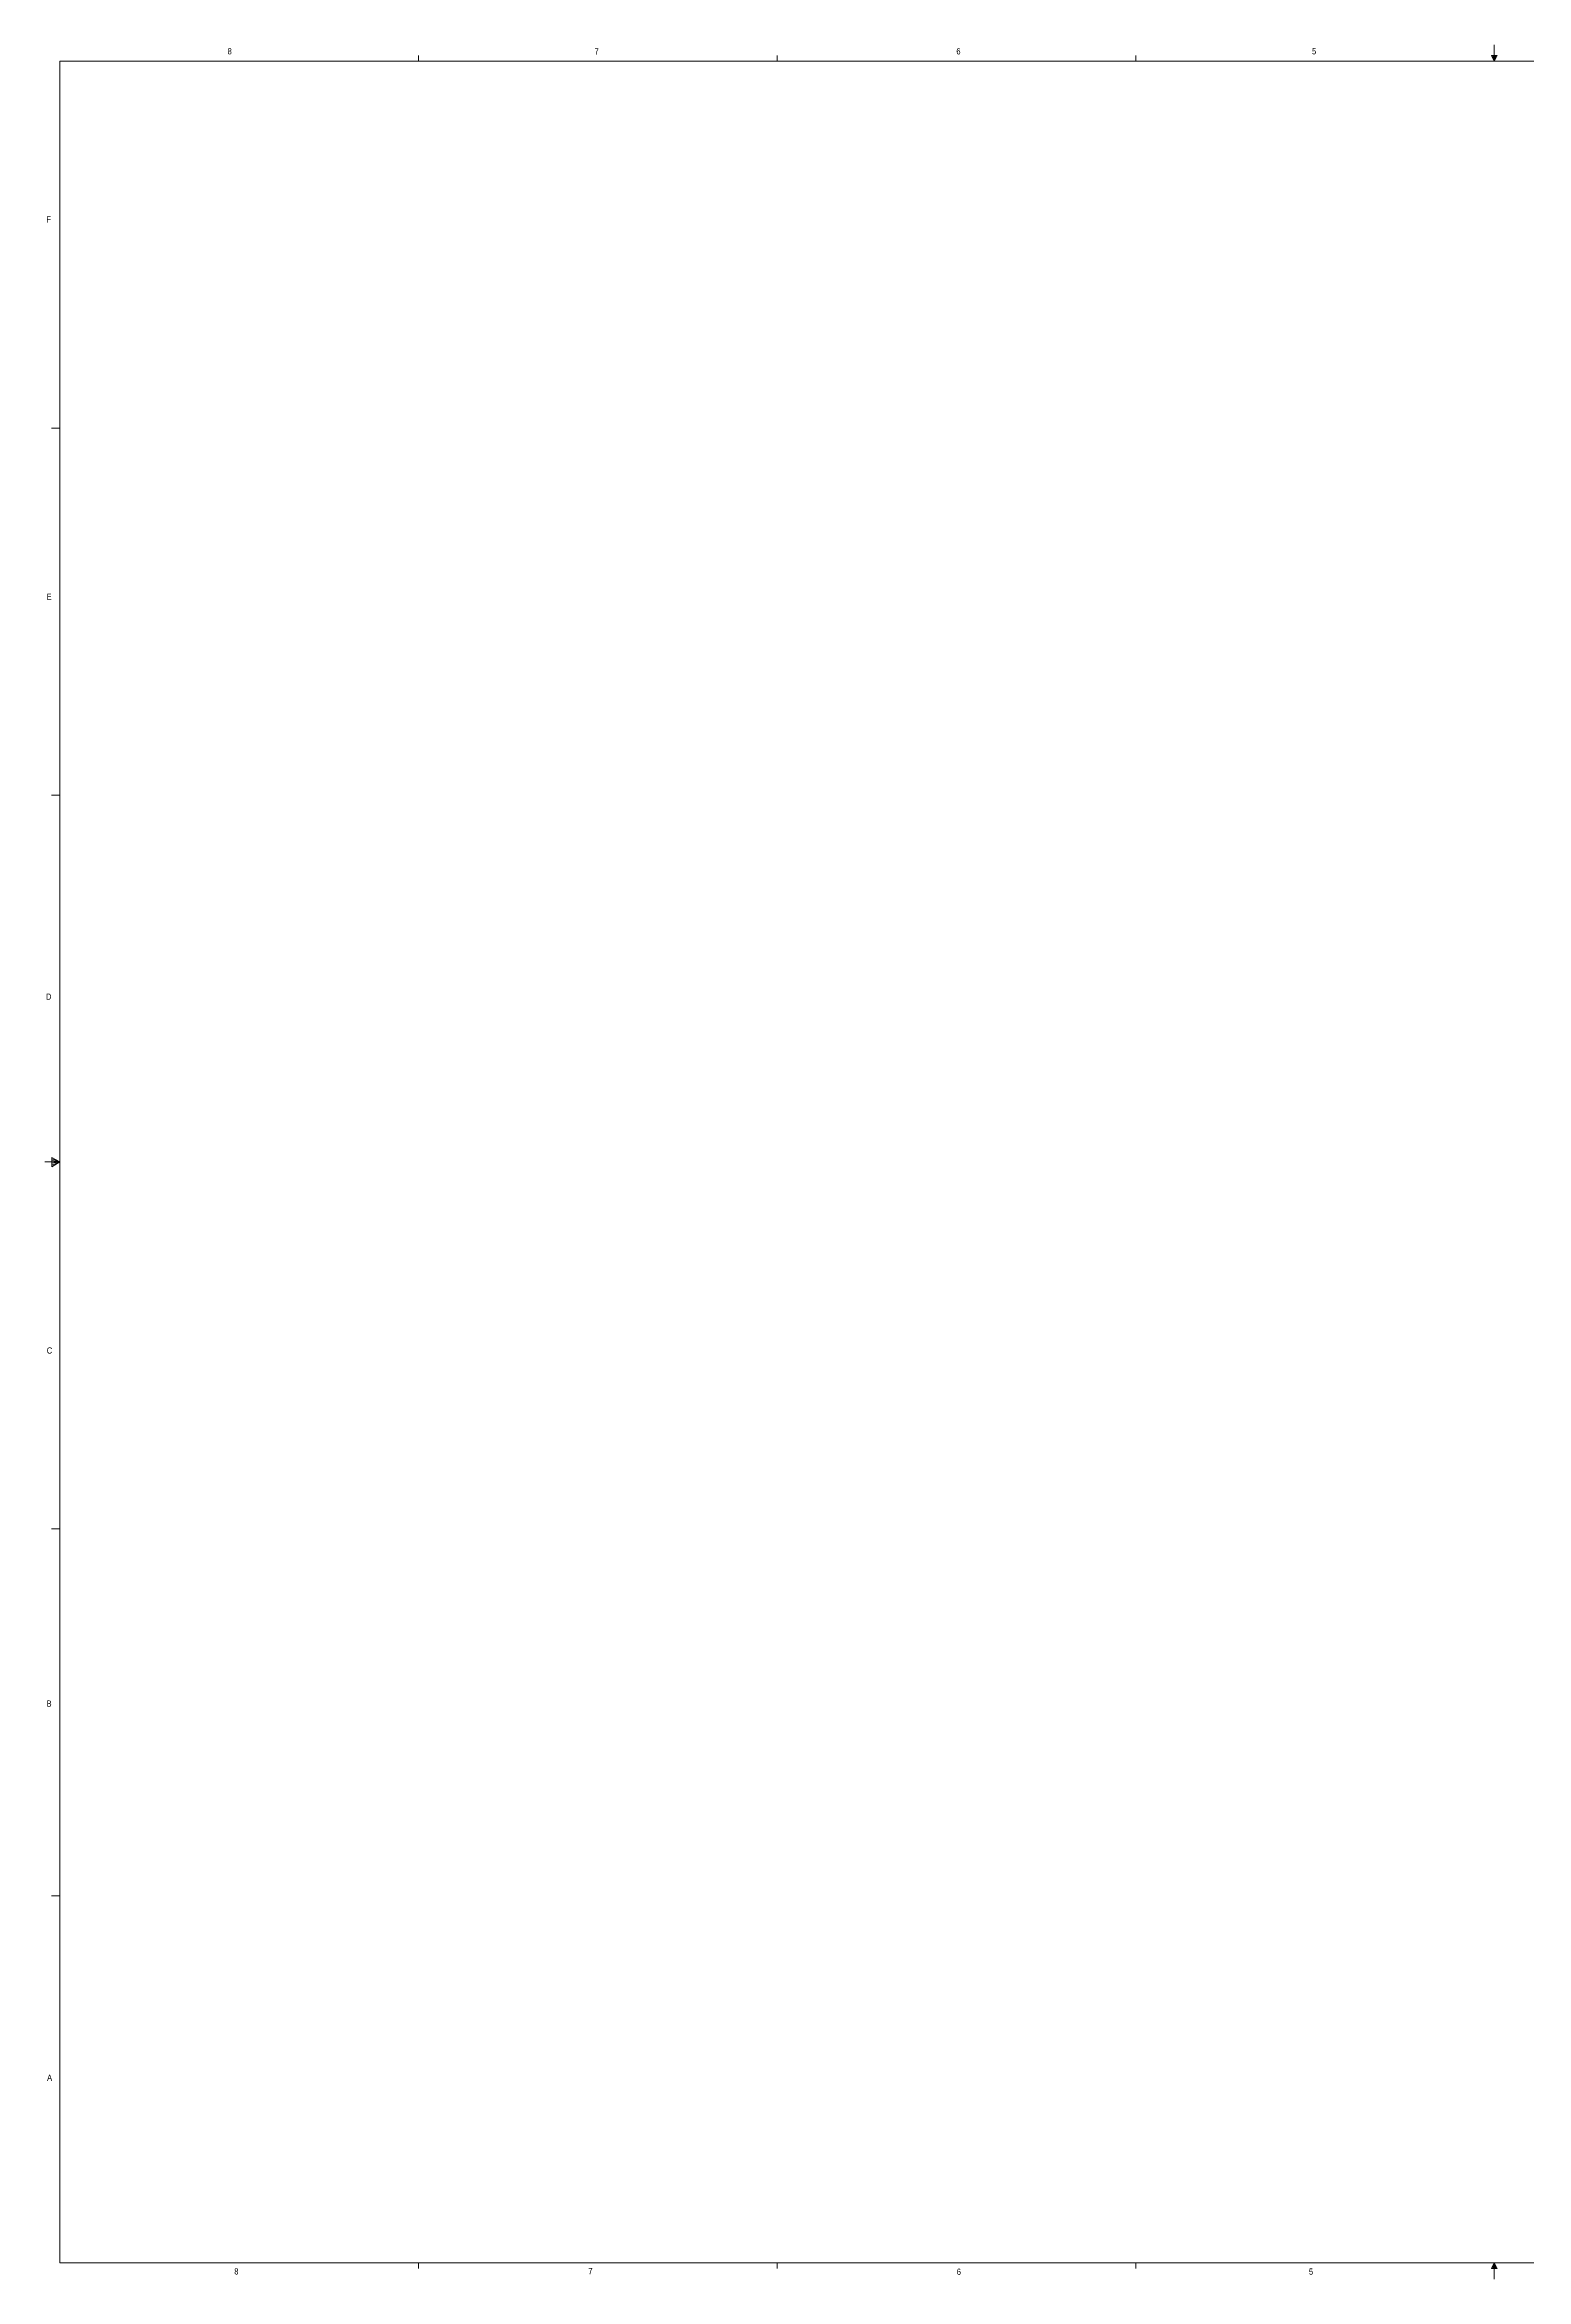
# Model space of a CAD drawing. Header units: inches. Extents: x 0.3 to 43.9, y 0.2 to 33.7.
# Drawn here: x 0.29 to 22.5, y 0.16 to 33.66 of the extents above; entities that cross this region are included whole.
import ezdxf

# ---------------------------------------------------------------- set-up
doc = ezdxf.new("R2010")
doc.units = ezdxf.units.IN
doc.header["$MEASUREMENT"] = 0
doc.styles.add('SLDTEXTSTYLE0', font='TXT', dxfattribs={"width": 0.75})

msp = doc.modelspace()

# ---------------------------------------------------------------- linework, layer by layer
at = {"color": 7, "linetype": 'Continuous', "lineweight": 0}
for p, q in [((5.898, 33.411), (5.898, 33.495)), ((11.273, 33.411), (11.273, 33.495)), ((16.648, 33.411), (16.648, 33.495)), ((21.981, 33.496), (22.067, 33.496)), ((22.023, 33.411), (21.981, 33.496)), ((22.023, 33.411), (21.989, 33.496)), ((22.023, 33.411), (22.009, 33.496)), ((22.023, 33.411), (22.023, 33.658)), ((22.023, 33.411), (22.036, 33.496)), ((22.023, 33.411), (22.046, 33.496)), ((22.023, 33.411), (22.067, 33.496)), ((0.523, 33.411), (43.523, 33.411)), ((0.523, 33.411), (0.523, 0.411)), ((0.523, 27.911), (0.398, 27.911)), ((0.523, 22.411), (0.398, 22.411)), ((0.523, 16.911), (0.294, 16.911)), ((0.399, 16.976), (0.399, 16.837)), ((0.523, 16.911), (0.399, 16.976)), ((0.399, 16.958), (0.523, 16.911)), ((0.399, 16.934), (0.523, 16.911)), ((0.399, 16.837), (0.523, 16.911)), ((0.399, 16.865), (0.523, 16.911)), ((0.399, 16.891), (0.523, 16.911)), ((0.523, 11.411), (0.398, 11.411)), ((0.523, 5.911), (0.398, 5.911)), ((43.523, 0.411), (0.523, 0.411)), ((5.898, 0.411), (5.898, 0.326)), ((11.273, 0.411), (11.273, 0.326)), ((16.648, 0.411), (16.648, 0.326)), ((22.023, 0.411), (21.981, 0.325)), ((22.023, 0.411), (21.989, 0.325)), ((22.023, 0.411), (22.009, 0.325)), ((22.023, 0.411), (22.023, 0.163)), ((22.023, 0.411), (22.067, 0.325)), ((22.023, 0.411), (22.046, 0.325)), ((22.023, 0.411), (22.036, 0.325)), ((21.981, 0.325), (22.067, 0.325))]:
    msp.add_line(p, q, dxfattribs=at)

# ---------------------------------------------------------------- texts
at = {"color": 7, "linetype": 'Continuous', "lineweight": 0, "char_height": 0.0938, "attachment_point": 1, "style": 'SLDTEXTSTYLE0'}
for s, insert in [('8', (3.036, 33.607)), ('7', (8.536, 33.605)), ('6', (13.96, 33.606)), ('5', (19.291, 33.607)), ('F', (0.318, 31.084)), ('E', (0.322, 25.428)), ('D', (0.313, 19.436)), ('C', (0.325, 14.132)), ('B', (0.322, 8.84)), ('A', (0.33, 3.231)), ('8', (3.136, 0.329)), ('7', (8.444, 0.332)), ('6', (13.966, 0.323)), ('5', (19.245, 0.325))]:
    msp.add_mtext(s, dxfattribs=dict(at, insert=insert))

doc.saveas('drawing.dxf')
